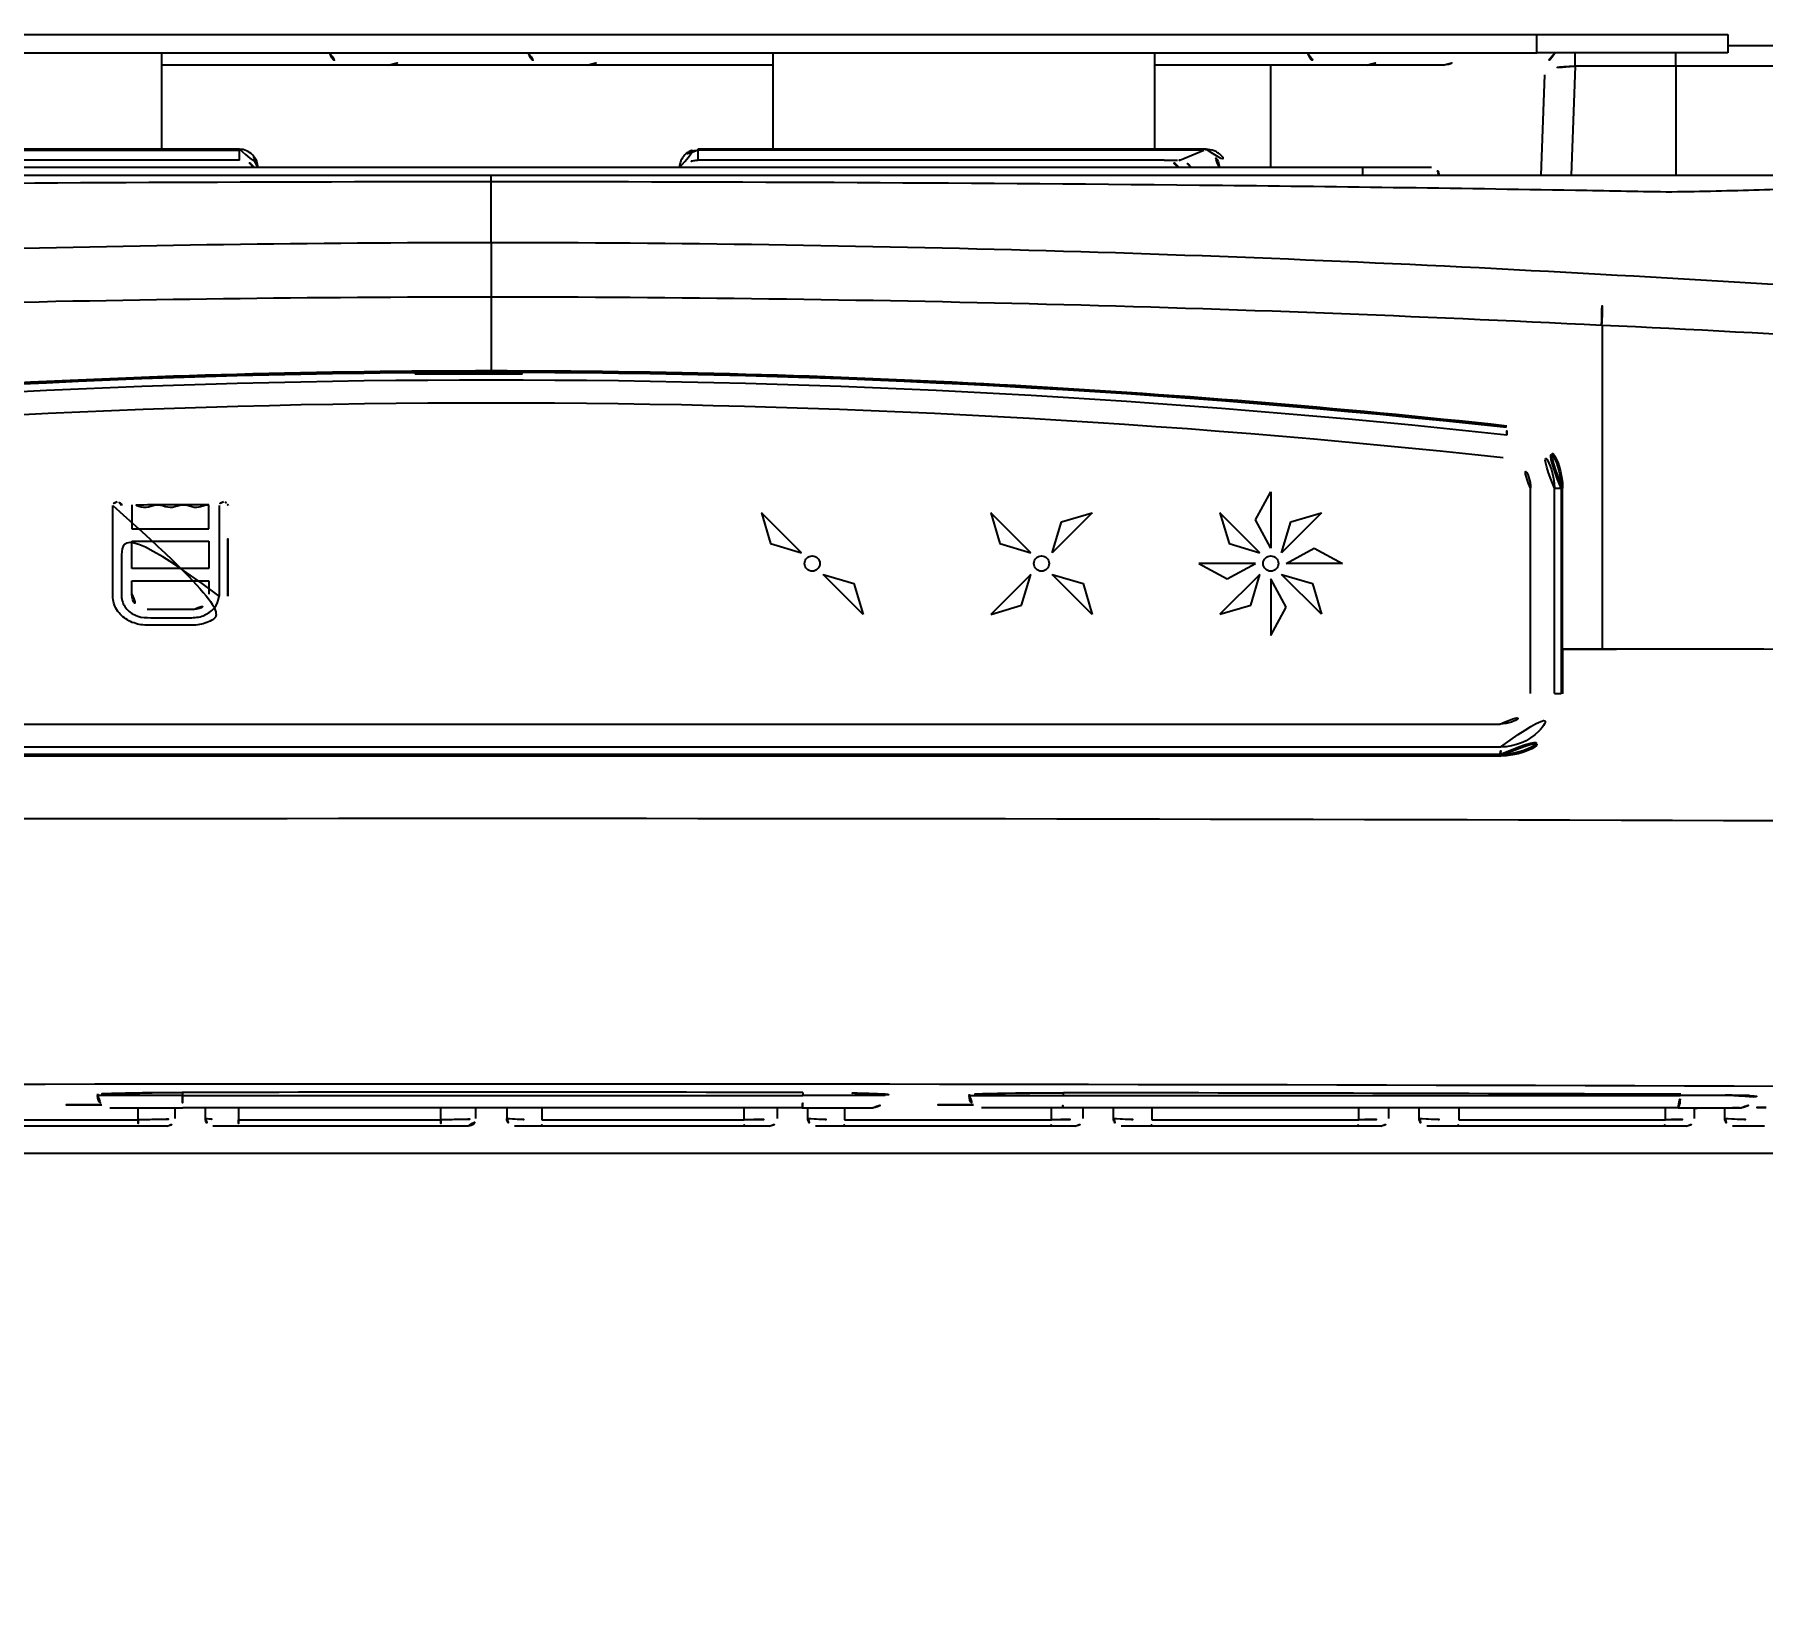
# Model space of a CAD drawing. Extents: x 16296660632 to 16296680496, y -37409619871 to -37409616057.
# Drawn here: x 16296678602.9 to 16296678716, y -37409616390.7 to -37409616288.8 of the extents above; entities that cross this region are included whole.
import ezdxf

# ---------------------------------------------------------------- set-up
doc = ezdxf.new("R2010")
doc.units = 0
doc.header["$LTSCALE"] = 10
doc.header["$MEASUREMENT"] = 0
doc.header["$PDMODE"] = 3
doc.header["$PDSIZE"] = -10
doc.layers.get('DEFPOINTS').update_dxf_attribs({"linetype": 'CONTINUOUS'})
for name, color, linetype in [('5', 7, 'CONTINUOUS'), ('BACK_CASE_DADA_2', 7, 'CONTINUOUS'), ('BACK_LED_PCB_CAS', 7, 'CONTINUOUS'), ('BACK_TOP_COVER', 7, 'CONTINUOUS'), ('BRACKET_1', 7, 'CONTINUOUS'), ('MIDDLE_CASE_DADA', 7, 'CONTINUOUS'), ('SENSOR_WINDOW_RE', 7, 'CONTINUOUS'), ('브라켓_1', 7, 'CONTINUOUS'), ('에어노즐', 7, 'CONTINUOUS'), ('자바로고WINDOW', 7, 'CONTINUOUS')]:
    doc.layers.add(name, color=color, linetype=linetype)
doc.styles.add('Daelim Dimension', font='')
doc.styles.get('Daelim Dimension').set_extended_font_data('NanumGothic')
doc.dimstyles.new('DEFAULT', dxfattribs={"dimscale": 2, "dimtxt": 2, "dimasz": 2, "dimexe": 0, "dimexo": 2, "dimgap": 1, "dimtad": 1, "dimdec": 1, "dimzin": 9, "dimdsep": 46, "dimtxsty": 'Daelim Dimension', "dimcen": 0.5, "dimclrd": 252, "dimclre": 252, "dimclrt": 3, "dimadec": 1, "dimazin": 0, "dimtfac": 1, "dimtdec": 1, "dimtix": 1, "dimtmove": 0, "dimatfit": 3, "dimfxl": 1, "dimtolj": 1, "dimtzin": 1, "dimlwd": 9, "dimlwe": 9, "dimarcsym": 0})

# ---------------------------------------------------------------- blocks, each defined once
blk = doc.blocks.new('*D0')
at = {"layer": '5', "color": 5, "lineweight": 9, "transparency": 16777216}
for p, q in [((16296678745.04308, -37409616297.97176), (16296678829.98158, -37409616297.97176)), ((16296678829.98158, -37409616301.97176), (16296678829.98158, -37409616488.73385)), ((16296678636.78148, -37409616492.73385), (16296678829.98158, -37409616492.73385))]:
    blk.add_line(p, q, dxfattribs=at)
at = {"layer": '5', "color": 5, "transparency": 16777216}
for points in [[(16296678829.31492, -37409616301.97176), (16296678830.64825, -37409616301.97176), (16296678829.98158, -37409616297.97176)], [(16296678829.31492, -37409616488.73385), (16296678830.64825, -37409616488.73385), (16296678829.98158, -37409616492.73385)]]:
    blk.add_solid(points, dxfattribs=at)
at = {"layer": 'DEFPOINTS', "color": 0, "transparency": 16777216}
for p in [(16296678741.04308, -37409616297.97176), (16296678632.78148, -37409616492.73385), (16296678829.98158, -37409616492.73385)]:
    blk.add_point(p, dxfattribs=at)
at = {"layer": '5', "color": 7, "transparency": 16777216, "insert": (16296678811.65112, -37409616395.3528), "char_height": 30, "attachment_point": 5, "rotation": 90, "style": 'Daelim Dimension'}
blk.add_mtext('\\A1;194', dxfattribs=at)

msp = doc.modelspace()

# ---------------------------------------------------------------- linework, layer by layer
at = {"layer": 'BACK_CASE_DADA_2', "color": 7, "linetype": 'Continuous', "ltscale": 25.4}
for p, q in [((16296678703.708771, -37409616290.839149), (16296678703.708771, -37409616289.964684)), ((16296678710.281469, -37409616290.839149), (16296678710.281469, -37409616289.964684)), ((16296678713.69558, -37409616289.471603), (16296678717.83996, -37409616289.471603)), ((16296678683.781481, -37409616297.471603), (16296678683.781481, -37409616290.764687)), ((16296678701.46666, -37409616297.971603), (16296678701.71014, -37409616291.397583)), ((16296678703.708771, -37409616290.839149), (16296678703.444599, -37409616297.971603)), ((16296678710.281469, -37409616290.839149), (16296678703.708771, -37409616290.839149)), ((16296678719.73732, -37409616290.839149), (16296678710.281469, -37409616290.839149)), ((16296678710.281469, -37409616290.839149), (16296678710.281469, -37409616297.971603)), ((16296678524.589741, -37409616297.971603), (16296678632.781469, -37409616297.971603)), ((16296678689.798479, -37409616297.471603), (16296678572.798479, -37409616297.471603)), ((16296678632.781481, -37409616297.971603), (16296678740.96714, -37409616297.971603)), ((16296678632.781481, -37409616298.402069), (16296678632.781481, -37409616297.971603)), ((16296678689.798479, -37409616297.971603), (16296678689.798479, -37409616297.471603)), ((16296678694.298479, -37409616297.471603), (16296678689.798479, -37409616297.471603)), ((16296678632.78146, -37409616302.382919), (16296678632.781481, -37409616298.402069)), ((16296678632.78146, -37409616302.382919), (16296678632.78146, -37409616305.938713)), ((16296678632.78146, -37409616305.938713), (16296678632.78146, -37409616310.771606)), ((16296678705.46324, -37409616307.79686), (16296678705.42754, -37409616307.795036)), ((16296678705.46324, -37409616307.79686), (16296678705.46324, -37409616328.970238)), ((16296678627.798479, -37409616310.823402), (16296678627.798479, -37409616310.971603)), ((16296678634.798479, -37409616310.971603), (16296678627.798479, -37409616310.971603)), ((16296678634.798479, -37409616310.971603), (16296678634.798479, -37409616310.788513)), ((16296678702.881479, -37409616328.970238), (16296678702.881479, -37409616318.449661)), ((16296678702.881479, -37409616328.970238), (16296678705.46324, -37409616328.970238)), ((16296678705.46324, -37409616328.970238), (16296678706.41074, -37409616328.970238)), ((16296678702.881479, -37409616331.903374), (16296678702.881479, -37409616331.87661))]:
    msp.add_line(p, q, dxfattribs=at)
for centre, radius, start, end in [((16296678703.708771, -37409616291.471603), 2, 131.10915027, 177.87898854), ((16296678694.298479, -37409616297.971603), 0.5, 0, 90), ((16296678694.298479, -37409616297.971603), 0.5, 0, 90), ((16296678633.941521, -37409617611.015808), 1308.633405, 90.050816594, 93.11818029), ((16296678631.68849, -37409617609.7006), 1307.31814, 86.769855933, 89.952134045), ((16296678686.003229, -37409616306.572311), 19.462765, 356.39827951, 6.23224072), ((16296678636.12092, -37409617581.229469), 1278.645602, 85.325588308, 86.896271239), ((16296678633.98081, -37409617774.185593), 1468.247369, 90.046773125, 92.783448275), ((16296678631.505251, -37409617778.287071), 1472.348908, 87.12213964, 89.950385518), ((16296678678.071621, -37409616952.807114), 645.591607, 84.4649579, 87.568269688), ((16296678632.781481, -37409616925.371597), 614.599997, 90, 96.206282066), ((16296678632.781481, -37409616925.371613), 614.600003, 83.793717934, 90), ((16296678698.781481, -37409616318.449661), 4.1, 0, 83.79371793), ((16296678709.401489, -37409617910.984619), 1582.01721, 88.867313578, 90.108299351)]:
    msp.add_arc(centre, radius, start, end, dxfattribs=at)
msp.add_ellipse((16296678703.708771, -37409616291.471603), major_axis=(-1.998631, 0.074017), ratio=0.3160356654, start_param=-1.559092821, end_param=-0.0000051519, dxfattribs=at)
for points, knots in [([(16296678632.781481, -37409616298.402069), (16296678616.84437, -37409616298.402061), (16296678600.91246, -37409616298.475433), (16296678577.098471, -37409616298.72892), (16296678569.17173, -37409616298.838173), (16296678560.267839, -37409616298.990196), (16296678559.278709, -37409616299.007477), (16296678557.300831, -37409616299.042847), (16296678556.310181, -37409616299.0737), (16296678554.340811, -37409616299.056229), (16296678553.357771, -37409616299.027611), (16296678551.410839, -37409616298.983223), (16296678550.454411, -37409616298.957848), (16296678547.634211, -37409616298.876381), (16296678545.81967, -37409616298.815331), (16296678542.310749, -37409616298.700996), (16296678540.608061, -37409616298.642921), (16296678538.989771, -37409616298.599327)], [0, 0, 0, 0, 0.5, 0.5, 0.75, 0.75, 0.78125, 0.78125, 0.8125, 0.8125, 0.84375, 0.84375, 0.875, 0.875, 0.9375, 0.9375, 1, 1, 1, 1]), ([(16296678726.573151, -37409616298.599327), (16296678724.98033, -37409616298.642227), (16296678723.3095, -37409616298.699158), (16296678719.79311, -37409616298.813683), (16296678717.95632, -37409616298.875443), (16296678714.232771, -37409616298.983292), (16296678712.335711, -37409616299.036949), (16296678709.418909, -37409616299.076393), (16296678708.421209, -37409616299.045731), (16296678706.43918, -37409616299.010223), (16296678705.447371, -37409616298.992844), (16296678696.5205, -37409616298.84005), (16296678688.574699, -37409616298.730293), (16296678664.707399, -37409616298.475647), (16296678648.746731, -37409616298.402061), (16296678632.781481, -37409616298.402069)], [0, 0, 0, 0, 0.0625, 0.0625, 0.125, 0.125, 0.1875, 0.1875, 0.21875, 0.21875, 0.25, 0.25, 0.5, 0.5, 1, 1, 1, 1])]:
    msp.add_open_spline(points, degree=3, knots=knots, dxfattribs=at)
at = {"layer": 'BACK_LED_PCB_CAS', "color": 7, "linetype": 'Continuous', "ltscale": 25.4}
for p, q in [((16296678700.781481, -37409616331.871597), (16296678700.781481, -37409616318.449661)), ((16296678702.343679, -37409616331.871597), (16296678702.343679, -37409616318.449661)), ((16296678702.343679, -37409616318.449661), (16296678702.781481, -37409616318.449661)), ((16296678702.781481, -37409616318.449661), (16296678702.781481, -37409616331.871597)), ((16296678702.343679, -37409616331.871597), (16296678702.781481, -37409616331.871597)), ((16296678566.781481, -37409616333.871597), (16296678698.781481, -37409616333.871597)), ((16296678566.72241, -37409616335.371597), (16296678698.840549, -37409616335.371597)), ((16296678698.781481, -37409616335.871597), (16296678566.781481, -37409616335.871597))]:
    msp.add_line(p, q, dxfattribs=at)
for centre, radius, start, end in [((16296678632.781481, -37409616926.467644), 615.096029, 83.799305969, 96.200694031), ((16296678632.781481, -37409616925.371597), 614.499997, 83.793717934, 96.206282066), ((16296678632.781481, -37409616925.371597), 612.5, 83.793717934, 96.206282066), ((16296678698.781481, -37409616318.449661), 4, 0, 83.79371793), ((16296678698.842541, -37409616318.450996), 3.501148, 0.0218566, 83.82283901), ((16296678698.781481, -37409616318.449661), 2, 0, 83.79371793), ((16296678698.781481, -37409616331.871597), 4, 270, 0), ((16296678698.781481, -37409616331.871597), 2, 270, 0), ((16296678698.84219, -37409616331.870117), 3.501491, 269.97311638, 359.9755206)]:
    msp.add_arc(centre, radius, start, end, dxfattribs=at)
for centre, major_axis, ratio, start_param, end_param in [((16296678699.159861, -37409616314.970169), (0.054055, 0.49707), 0.118133352, -1.5579504006, 0.0000098106), ((16296678698.781481, -37409616335.371597), (-0.000001, 0.5), 0.118144989, 3.1415824887, 4.7123888385)]:
    msp.add_ellipse(centre, major_axis=major_axis, ratio=ratio, start_param=start_param, end_param=end_param, dxfattribs=at)
at = {"layer": 'BACK_TOP_COVER', "color": 7, "linetype": 'Continuous', "ltscale": 25.4}
for p, q in [((16296678682.781401, -37409616320.520813), (16296678683.781349, -37409616318.670792)), ((16296678683.781349, -37409616318.670792), (16296678683.78145, -37409616322.370789)), ((16296678700.781481, -37409616331.871597), (16296678700.781481, -37409616318.449661)), ((16296678609.25588, -37409616319.536613), (16296678609.25588, -37409616321.097229)), ((16296678614.30019, -37409616321.097229), (16296678614.30019, -37409616319.528679)), ((16296678614.976801, -37409616319.574669), (16296678614.976801, -37409616325.496964)), ((16296678653.07435, -37409616322.664352), (16296678650.457991, -37409616320.048126)), ((16296678650.457991, -37409616320.048126), (16296678651.05908, -37409616322.06337)), ((16296678668.07435, -37409616322.664017), (16296678665.457979, -37409616320.047813)), ((16296678665.457979, -37409616320.047813), (16296678666.05908, -37409616322.063042)), ((16296678672.10479, -37409616320.047623), (16296678669.488569, -37409616322.663986)), ((16296678669.488569, -37409616322.663986), (16296678670.08955, -37409616320.64872)), ((16296678670.08955, -37409616320.64872), (16296678672.10479, -37409616320.047623)), ((16296678683.07435, -37409616322.663696), (16296678680.457979, -37409616320.047478)), ((16296678680.457979, -37409616320.047478), (16296678681.05908, -37409616322.062714)), ((16296678683.78145, -37409616322.370789), (16296678682.781401, -37409616320.520813)), ((16296678687.10479, -37409616320.047287), (16296678684.488569, -37409616322.663658)), ((16296678684.488569, -37409616322.663658), (16296678685.08955, -37409616320.648392)), ((16296678685.08955, -37409616320.648392), (16296678687.10479, -37409616320.047287)), ((16296678609.25588, -37409616321.097229), (16296678614.30019, -37409616321.097229)), ((16296678609.25588, -37409616323.693176), (16296678609.25588, -37409616321.897232)), ((16296678609.25588, -37409616321.897232), (16296678614.30019, -37409616321.897232)), ((16296678614.30019, -37409616321.897232), (16296678614.30019, -37409616323.693176)), ((16296678651.05908, -37409616322.06337), (16296678653.07435, -37409616322.664352)), ((16296678666.05908, -37409616322.063042), (16296678668.07435, -37409616322.664017)), ((16296678681.05908, -37409616322.062714), (16296678683.07435, -37409616322.663696)), ((16296678684.781481, -37409616323.370758), (16296678686.631451, -37409616322.370712)), ((16296678686.631451, -37409616322.370712), (16296678688.48148, -37409616323.370659)), ((16296678614.30019, -37409616323.693176), (16296678609.25588, -37409616323.693176)), ((16296678657.104971, -37409616326.694763), (16296678654.488609, -37409616324.078529)), ((16296678654.488609, -37409616324.078529), (16296678656.50388, -37409616324.67952)), ((16296678668.07439, -37409616324.078239), (16296678665.45817, -37409616326.694611)), ((16296678667.47341, -37409616326.093513), (16296678668.07439, -37409616324.078239)), ((16296678672.104971, -37409616326.694427), (16296678669.488609, -37409616324.078201)), ((16296678669.488609, -37409616324.078201), (16296678671.50388, -37409616324.679192)), ((16296678682.781481, -37409616323.370819), (16296678679.08148, -37409616323.370918)), ((16296678679.08148, -37409616323.370918), (16296678680.931511, -37409616324.370857)), ((16296678683.07439, -37409616324.077911), (16296678680.45817, -37409616326.694283)), ((16296678680.931511, -37409616324.370857), (16296678682.781481, -37409616323.370819)), ((16296678682.47341, -37409616326.093193), (16296678683.07439, -37409616324.077911)), ((16296678687.104971, -37409616326.694099), (16296678684.488609, -37409616324.077873)), ((16296678684.488609, -37409616324.077873), (16296678686.50388, -37409616324.678864)), ((16296678688.48148, -37409616323.370659), (16296678684.781481, -37409616323.370758)), ((16296678609.25588, -37409616325.380287), (16296678609.25588, -37409616324.493179)), ((16296678609.25588, -37409616324.493179), (16296678614.30019, -37409616324.493179)), ((16296678614.30019, -37409616324.493179), (16296678614.30019, -37409616325.380287)), ((16296678656.50388, -37409616324.67952), (16296678657.104971, -37409616326.694763)), ((16296678671.50388, -37409616324.679192), (16296678672.104971, -37409616326.694427)), ((16296678683.781509, -37409616324.370789), (16296678683.78161, -37409616328.070793)), ((16296678684.781561, -37409616326.220757), (16296678683.781509, -37409616324.370789)), ((16296678686.50388, -37409616324.678864), (16296678687.104971, -37409616326.694099)), ((16296678613.30019, -37409616326.380287), (16296678610.25588, -37409616326.380287)), ((16296678665.45817, -37409616326.694611), (16296678667.47341, -37409616326.093513)), ((16296678680.45817, -37409616326.694283), (16296678682.47341, -37409616326.093193)), ((16296678683.78161, -37409616328.070793), (16296678684.781561, -37409616326.220757)), ((16296678566.781481, -37409616333.871597), (16296678698.781481, -37409616333.871597))]:
    msp.add_line(p, q, dxfattribs=at)
for centre in [(16296678653.781481, -37409616323.371437), (16296678668.781481, -37409616323.371117), (16296678683.781481, -37409616323.370789)]:
    msp.add_circle(centre, 0.5, dxfattribs=at)
for centre, radius, start, end in [((16296678632.781481, -37409616925.371597), 612.5, 83.793717934, 96.206282066), ((16296678698.781481, -37409616318.449661), 2, 0, 83.79371793), ((16296678608.269291, -37409616319.595551), 0.257361, 83.40748298, 177.34565628), ((16296678608.329479, -37409616319.59861), 0.26053, 5.27182, 96.75599585), ((16296678615.23344, -37409616319.595543), 0.257485, 83.15605908, 175.35168925), ((16296678615.285089, -37409616319.605438), 0.266373, 49.59767688, 94.5140286), ((16296678615.292179, -37409616319.603058), 0.259991, 4.28482422, 50.4475778), ((16296678610.25588, -37409616325.380287), 1, 180, 270), ((16296678613.30019, -37409616325.380287), 1, 270, 0), ((16296678698.781481, -37409616331.871597), 2, 270, 0)]:
    msp.add_arc(centre, radius, start, end, dxfattribs=at)
for points, knots in [([(16296678608.012199, -37409616319.583633), (16296678608.012199, -37409616320.871201), (16296678608.012199, -37409616322.802567), (16296678608.012199, -37409616324.733917), (16296678608.012199, -37409616325.6996), (16296678608.068171, -37409616326.021881), (16296678608.37397, -37409616326.579659), (16296678608.60055, -37409616326.815514), (16296678609.132681, -37409616327.173203), (16296678609.433901, -37409616327.293213), (16296678610.057091, -37409616327.416191), (16296678610.378229, -37409616327.403648), (16296678611.336849, -37409616327.403648), (16296678611.975969, -37409616327.403648), (16296678612.93471, -37409616327.403648), (16296678613.255659, -37409616327.42308), (16296678613.889071, -37409616327.340439), (16296678614.20792, -37409616327.237106), (16296678615.05764, -37409616326.752533), (16296678615.49346, -37409616326.174072), (16296678615.55007, -37409616325.515556)], [0, 0, 0, 0, 0.25, 0.375, 0.375, 0.4375, 0.4375, 0.5, 0.5, 0.5625, 0.5625, 0.625, 0.625, 0.75, 0.75, 0.8125, 0.8125, 0.875, 0.875, 1, 1, 1, 1]), ([(16296678614.30019, -37409616319.528679), (16296678614.18969, -37409616319.528679), (16296678614.08147, -37409616319.539627), (16296678613.87142, -37409616319.592361), (16296678613.769779, -37409616319.636963), (16296678613.456249, -37409616319.716278), (16296678613.2379, -37409616319.674911), (16296678612.82745, -37409616319.532341), (16296678612.60313, -37409616319.507149), (16296678612.182039, -37409616319.594429), (16296678611.98107, -37409616319.692719), (16296678611.549879, -37409616319.684349), (16296678611.346861, -37409616319.584351), (16296678610.921789, -37409616319.507462), (16296678610.70368, -37409616319.544373), (16296678610.299101, -37409616319.687157), (16296678610.082331, -37409616319.712898), (16296678609.77416, -37409616319.637093), (16296678609.67481, -37409616319.594467), (16296678609.469101, -37409616319.545799), (16296678609.363359, -37409616319.536613), (16296678609.25588, -37409616319.536613)], [0, 0, 0, 0, 0.0625, 0.0625, 0.125, 0.125, 0.25, 0.25, 0.375, 0.375, 0.5, 0.5, 0.625, 0.625, 0.75, 0.75, 0.875, 0.875, 0.9375, 0.9375, 1, 1, 1, 1]), ([(16296678614.976801, -37409616325.496964), (16296678614.926531, -37409616326.083008), (16296678614.4722, -37409616326.574753), (16296678613.662291, -37409616326.889252), (16296678613.367769, -37409616326.914101), (16296678612.793039, -37409616326.914101), (16296678611.930969, -37409616326.914101), (16296678611.06897, -37409616326.914101), (16296678610.20702, -37409616326.914101), (16296678609.918619, -37409616326.908043), (16296678609.37549, -37409616326.726852), (16296678609.124941, -37409616326.571869), (16296678608.74332, -37409616326.149277), (16296678608.615259, -37409616325.877373), (16296678608.571159, -37409616325.304703), (16296678608.5896, -37409616325.018066), (16296678608.58959, -37409616324.158577), (16296678608.58956, -37409616322.439621), (16296678608.58931, -37409616320.72065), (16296678608.588909, -37409616319.574669)], [0, 0, 0, 0, 0.125, 0.125, 0.1875, 0.1875, 0.25, 0.375, 0.375, 0.4375, 0.4375, 0.5, 0.5, 0.5625, 0.5625, 0.625, 0.625, 0.75, 1, 1, 1, 1]), ([(16296678615.55007, -37409616325.515556), (16296678615.55007, -37409616325.021156), (16296678615.55007, -37409616324.526741), (16296678615.550091, -37409616324.032333), (16296678615.55011, -37409616323.53791), (16296678615.55015, -37409616323.043503), (16296678615.55024, -37409616322.54908), (16296678615.550409, -37409616321.5606), (16296678615.55076, -37409616320.572113), (16296678615.551451, -37409616319.583633)], [0, 0, 0, 0, 0.2500436046, 0.2500436046, 0.2500436046, 0.5000872099, 0.5000872099, 0.5000872099, 1, 1, 1, 1])]:
    msp.add_open_spline(points, degree=3, knots=knots, dxfattribs=at)
at = {"layer": 'BRACKET_1', "color": 7, "linetype": 'Continuous', "ltscale": 25.4}
for p, q in [((16296678561.19558, -37409616288.764687), (16296678701.19558, -37409616288.764687)), ((16296678701.19558, -37409616288.764687), (16296678713.69558, -37409616288.764687)), ((16296678701.19558, -37409616289.964684), (16296678701.19558, -37409616288.764687)), ((16296678713.69558, -37409616288.764687), (16296678713.69558, -37409616289.964684)), ((16296678561.19558, -37409616289.964684), (16296678701.19558, -37409616289.964684)), ((16296678611.19558, -37409616289.964684), (16296678611.19558, -37409616296.271812)), ((16296678651.19558, -37409616289.964684), (16296678651.19558, -37409616296.271812)), ((16296678676.19558, -37409616296.271812), (16296678676.19558, -37409616289.964684)), ((16296678713.69558, -37409616289.964684), (16296678701.19558, -37409616289.964684)), ((16296678623.32695, -37409616290.764687), (16296678611.19558, -37409616290.764687)), ((16296678626.064199, -37409616290.764687), (16296678623.32695, -37409616290.764687)), ((16296678636.32625, -37409616290.764687), (16296678626.064199, -37409616290.764687)), ((16296678639.063511, -37409616290.764687), (16296678636.32625, -37409616290.764687)), ((16296678651.19558, -37409616290.764687), (16296678639.063511, -37409616290.764687)), ((16296678687.326941, -37409616290.764687), (16296678676.19558, -37409616290.764687)), ((16296678690.064199, -37409616290.764687), (16296678687.326941, -37409616290.764687)), ((16296678695.064199, -37409616290.764687), (16296678690.064199, -37409616290.764687))]:
    msp.add_line(p, q, dxfattribs=at)
for centre, start, end in [((16296678623.32695, -37409616289.56469), 199.47137502, 270), ((16296678626.064199, -37409616289.56469), 270, 340.52862498), ((16296678636.32625, -37409616289.56469), 199.47137502, 270), ((16296678639.063511, -37409616289.56469), 270, 340.52862498), ((16296678687.326941, -37409616289.56469), 199.47137502, 270), ((16296678690.064199, -37409616289.56469), 270, 340.52862498), ((16296678695.064199, -37409616289.56469), 270, 340.52862498)]:
    msp.add_arc(centre, 1.2, start, end, dxfattribs=at)
at = {"layer": 'MIDDLE_CASE_DADA', "color": 7, "linetype": 'Continuous', "ltscale": 25.4}
for p, q in [((16296678706.41074, -37409616328.970238), (16296678702.881479, -37409616328.970238)), ((16296678702.881479, -37409616328.970238), (16296678702.881479, -37409616331.871597)), ((16296678698.781481, -37409616335.971603), (16296678566.781481, -37409616335.971603)), ((16296678771.718639, -37409616361.971603), (16296678493.98403, -37409616361.971603))]:
    msp.add_line(p, q, dxfattribs=at)
for centre, radius, start, end in [((16296678709.35603, -37409617916.051979), 1587.084477, 88.869280296, 90.106332263), ((16296678698.781481, -37409616331.871597), 4.1, 270, 0), ((16296678632.766741, -37409640091.416183), 23751.356953, 89.7406711699, 90.2588917036), ((16296678632.78089, -37409639325.322304), 22967.896759, 89.7403433251, 90.2593288301)]:
    msp.add_arc(centre, radius, start, end, dxfattribs=at)
for centre, major_axis, ratio, start_param, end_param in [((16296678612.781481, -37409616358.113693), (5.999971, 0.000002), 0.0238096582, 1.6074477307, 3.4243211433), ((16296678632.74835, -37409616371.078781), (550.852765, 0.000048), 0.0238115697, 1.533708466, 1.607450857), ((16296678652.781481, -37409616358.113693), (-5.999966, 0.000002), 0.0238102628, 2.8588667018, 4.6469860648), ((16296678669.810221, -37409616358.134933), (-6.000031, 0.000002), 0.0238091571, 4.6443210579, 6.5660590147), ((16296678632.7484, -37409616371.078697), (550.754706, 0.000759), 0.0238157344, 1.4289542015, 1.502709941), ((16296678709.591089, -37409616358.234482), (-5.99996, 0.000001), 0.0238093602, 2.8547862905, 4.5422654888), ((16296678635.049761, -37409616368.351547), (-399.403706, 0.013229), 0.0240244837, -1.5012577818, -1.4859995824), ((16296678630.5137, -37409616368.351402), (399.399142, 0.013222), 0.0240243758, 1.4859999056, 1.5012582741), ((16296678709.192369, -37409616358.993011), (-2.500284, 0), 0.0238068602, 2.7373040954, 3.5458812118), ((16296678715.792931, -37409616359.021843), (2.500333, 0.000001), 0.0238094797, 2.1370353154, 3.5427409316), ((16296678715.792931, -37409616359.021843), (2.500284, 0.000004), 0.023808983, 1.403681023, 2.0624986235)]:
    msp.add_ellipse(centre, major_axis=major_axis, ratio=ratio, start_param=start_param, end_param=end_param, dxfattribs=at)
at = {"layer": 'SENSOR_WINDOW_RE', "color": 7, "linetype": 'Continuous', "ltscale": 25.4}
for p, q in [((16296678607.01902, -37409616358.073883), (16296678607.019939, -37409616358.178589)), ((16296678612.57036, -37409616358.178589), (16296678607.019939, -37409616358.178589)), ((16296678612.57029, -37409616357.970917), (16296678612.57036, -37409616358.178589)), ((16296678612.57036, -37409616358.178589), (16296678653.16136, -37409616358.178589)), ((16296678653.161461, -37409616357.971123), (16296678653.16136, -37409616358.178589)), ((16296678658.54302, -37409616358.178589), (16296678653.16136, -37409616358.178589)), ((16296678658.54302, -37409616358.178589), (16296678658.54393, -37409616358.073883)), ((16296678664.047951, -37409616358.095123), (16296678664.048679, -37409616358.178589)), ((16296678664.048679, -37409616358.178589), (16296678670.202101, -37409616358.178589)), ((16296678670.202209, -37409616357.992378), (16296678670.202101, -37409616358.178589)), ((16296678670.202101, -37409616358.178589), (16296678710.569839, -37409616358.178589)), ((16296678715.112789, -37409616358.178589), (16296678710.569839, -37409616358.178589)), ((16296678607.81991, -37409616358.971603), (16296678612.59967, -37409616358.971603)), ((16296678653.11973, -37409616358.971603), (16296678612.59967, -37409616358.971603)), ((16296678653.11973, -37409616358.971603), (16296678657.74305, -37409616358.971603)), ((16296678670.14769, -37409616358.971603), (16296678664.84865, -37409616358.971603)), ((16296678710.44491, -37409616358.971603), (16296678670.14769, -37409616358.971603)), ((16296678710.44491, -37409616358.971603), (16296678714.55267, -37409616358.971603))]:
    msp.add_line(p, q, dxfattribs=at)
for centre, radius, start, end in [((16296678607.81991, -37409616358.171608), 0.8, 180.50008551, 270), ((16296678649.36167, -37409616358.376694), 3.804855, 351.00451163, 2.98433852), ((16296678657.74305, -37409616358.171608), 0.8, 270, 359.49991449), ((16296678664.84865, -37409616358.171608), 0.8, 180.50008551, 270), ((16296678714.55267, -37409616358.171608), 0.8, 270, 359.49991449)]:
    msp.add_arc(centre, radius, start, end, dxfattribs=at)
for centre, major_axis, ratio, start_param, end_param in [((16296678612.59967, -37409616358.171608), (-0.000001, 0.800003), 0.0366438217, 1.5795224614, 3.141545859), ((16296678670.14769, -37409616358.171608), (0.000001, 0.800003), 0.0680160089, 3.1416107786, 4.7036628668)]:
    msp.add_ellipse(centre, major_axis=major_axis, ratio=ratio, start_param=start_param, end_param=end_param, dxfattribs=at)
msp.add_open_spline([(16296678710.44491, -37409616358.971603), (16296678710.461149, -37409616358.971603), (16296678710.47769, -37409616358.950661), (16296678710.50762, -37409616358.871674), (16296678710.521481, -37409616358.812714), (16296678710.54446, -37409616358.66655), (16296678710.55373, -37409616358.578697), (16296678710.566351, -37409616358.386551), (16296678710.569691, -37409616358.283661), (16296678710.569839, -37409616358.178589)], degree=3, knots=[0, 0, 0, 0, 0.25, 0.25, 0.5, 0.5, 0.75, 0.75, 1, 1, 1, 1], dxfattribs=at)
at = {"layer": '브라켓_1', "color": 7, "linetype": 'Continuous', "ltscale": 25.4}
for p, q in [((16296678616.298491, -37409616296.271812), (16296678583.034349, -37409616296.271812)), ((16296678583.196609, -37409616296.338074), (16296678616.298491, -37409616296.338074)), ((16296678616.298491, -37409616296.971603), (16296678585.798491, -37409616296.971603)), ((16296678616.298491, -37409616296.338074), (16296678616.298491, -37409616296.271812)), ((16296678616.298491, -37409616296.971603), (16296678616.298491, -37409616296.338074)), ((16296678679.562639, -37409616296.271812), (16296678646.298491, -37409616296.271812)), ((16296678646.298491, -37409616296.271812), (16296678646.298491, -37409616296.338074)), ((16296678679.400379, -37409616296.338074), (16296678646.298491, -37409616296.338074)), ((16296678646.298491, -37409616296.338074), (16296678646.298491, -37409616296.971603)), ((16296678676.798491, -37409616296.971603), (16296678646.298491, -37409616296.971603)), ((16296678676.798491, -37409616296.971603), (16296678677.68714, -37409616296.971603)), ((16296678677.82646, -37409616296.9795), (16296678679.400379, -37409616296.338074))]:
    msp.add_line(p, q, dxfattribs=at)
for centre, start, end in [((16296678616.298491, -37409616298.171608), 35.68544942, 90), ((16296678646.298491, -37409616298.171608), 90, 144.31455058), ((16296678676.798491, -37409616298.171608), 35.68544942, 90)]:
    msp.add_arc(centre, 1.2, start, end, dxfattribs=at)
for centre, major_axis, ratio, start_param, end_param in [((16296678616.298491, -37409616297.506157), (1.199999, 0.000144), 0.9734158019, 0.0294681516, 1.5706791115), ((16296678646.298491, -37409616297.506157), (-1.199999, 0.000144), 0.9734158019, -1.5706791115, -0.0294681516), ((16296678674.742661, -37409616298.171608), (3.250088, 1.109243), 0.1408546462, 0.2766827364, 0.3915539167), ((16296678677.767559, -37409616298.171608), (-0.231777, 1.183417), 0.8575506206, -1.1143695649, -0.2811491244), ((16296678679.572281, -37409616298.771606), (-0.00002, 2.5), 0.3001877042, 0.0128265857, 0.2310923362), ((16296678679.400379, -37409616297.506157), (-0.45287, 1.111259), 0.8485917295, 4.4088281859, 5.8354688274)]:
    msp.add_ellipse(centre, major_axis=major_axis, ratio=ratio, start_param=start_param, end_param=end_param, dxfattribs=at)
for points, knots in [([(16296678616.298491, -37409616296.271812), (16296678616.45697, -37409616296.271812), (16296678616.61248, -37409616296.302994), (16296678616.903009, -37409616296.423363), (16296678617.036079, -37409616296.512428), (16296678617.25745, -37409616296.733688), (16296678617.34687, -37409616296.867462), (16296678617.466669, -37409616297.156036), (16296678617.498501, -37409616297.313522), (16296678617.498501, -37409616297.472)], [0, 0, 0, 0, 0.25, 0.25, 0.5, 0.5, 0.75, 0.75, 1, 1, 1, 1]), ([(16296678645.098499, -37409616297.472), (16296678645.098499, -37409616297.313522), (16296678645.12966, -37409616297.15802), (16296678645.249969, -37409616296.867462), (16296678645.33901, -37409616296.734383), (16296678645.56023, -37409616296.512947), (16296678645.693979, -37409616296.423523), (16296678645.98254, -37409616296.303673), (16296678646.140011, -37409616296.271812), (16296678646.298491, -37409616296.271812)], [0, 0, 0, 0, 0.25, 0.25, 0.5, 0.5, 0.75, 0.75, 1, 1, 1, 1]), ([(16296678679.562639, -37409616296.271812), (16296678679.741171, -37409616296.271812), (16296678679.9161, -37409616296.305382), (16296678680.163429, -37409616296.403687), (16296678680.24177, -37409616296.443832), (16296678680.39036, -37409616296.538727), (16296678680.46121, -37409616296.594177), (16296678680.74943, -37409616296.868813), (16296678680.898911, -37409616297.161163), (16296678680.932289, -37409616297.470963)], [0, 0, 0, 0, 0.25, 0.25, 0.375, 0.375, 0.5, 0.5, 0.93848725522, 0.93848725522, 0.93848725522, 0.93848725522])]:
    msp.add_open_spline(points, degree=3, knots=knots, dxfattribs=at)
at = {"layer": '에어노즐', "color": 7, "linetype": 'Continuous', "ltscale": 25.4}
for p, q in [((16296678609.663651, -37409616359.758263), (16296678609.663651, -37409616358.971603)), ((16296678612.06875, -37409616358.971603), (16296678612.06875, -37409616359.671608)), ((16296678614.06875, -37409616359.671608), (16296678614.06875, -37409616358.971603)), ((16296678616.23192, -37409616358.971603), (16296678616.23192, -37409616359.758347)), ((16296678629.481461, -37409616359.758423), (16296678629.481461, -37409616358.971603)), ((16296678631.768749, -37409616359.671608), (16296678631.768749, -37409616358.971603)), ((16296678633.79109, -37409616358.971603), (16296678633.79109, -37409616359.671608)), ((16296678636.078369, -37409616358.971603), (16296678636.078369, -37409616359.758423)), ((16296678649.327921, -37409616359.758347), (16296678649.327921, -37409616358.971603)), ((16296678651.491091, -37409616358.971603), (16296678651.491091, -37409616359.671608)), ((16296678653.491091, -37409616359.671608), (16296678653.491091, -37409616358.971603)), ((16296678655.896191, -37409616358.971603), (16296678655.896191, -37409616359.758263)), ((16296678669.44109, -37409616359.758041), (16296678669.44109, -37409616358.971603)), ((16296678671.491091, -37409616358.971603), (16296678671.491091, -37409616359.671608)), ((16296678673.491091, -37409616359.671608), (16296678673.491091, -37409616358.971603)), ((16296678676.00491, -37409616358.971603), (16296678676.00491, -37409616359.757896)), ((16296678689.53838, -37409616359.757599), (16296678689.53838, -37409616358.971603)), ((16296678691.491091, -37409616358.971603), (16296678691.491091, -37409616359.671608)), ((16296678693.491091, -37409616359.671608), (16296678693.491091, -37409616358.971603)), ((16296678696.096359, -37409616358.971603), (16296678696.096359, -37409616359.757446)), ((16296678709.617399, -37409616359.757133), (16296678709.617399, -37409616358.971603)), ((16296678711.491091, -37409616358.971603), (16296678711.491091, -37409616359.671608)), ((16296678713.491091, -37409616359.671608), (16296678713.491091, -37409616358.998596)), ((16296678596.11875, -37409616359.758041), (16296678609.663651, -37409616359.758263)), ((16296678609.694559, -37409616360.171608), (16296678596.16622, -37409616360.171608)), ((16296678611.56875, -37409616360.171608), (16296678609.694559, -37409616360.171608)), ((16296678616.25441, -37409616360.171608), (16296678614.56875, -37409616360.171608)), ((16296678616.23192, -37409616359.758347), (16296678629.481461, -37409616359.758423)), ((16296678629.48637, -37409616360.171608), (16296678616.25441, -37409616360.171608)), ((16296678631.268749, -37409616360.171608), (16296678629.48637, -37409616360.171608)), ((16296678636.073469, -37409616360.171608), (16296678634.29109, -37409616360.171608)), ((16296678649.305429, -37409616360.171608), (16296678636.073469, -37409616360.171608)), ((16296678636.078369, -37409616359.758423), (16296678649.327921, -37409616359.758347)), ((16296678650.991091, -37409616360.171608), (16296678649.305429, -37409616360.171608)), ((16296678655.86528, -37409616360.171608), (16296678653.991091, -37409616360.171608)), ((16296678669.39362, -37409616360.171608), (16296678655.86528, -37409616360.171608)), ((16296678655.896191, -37409616359.758263), (16296678669.44109, -37409616359.758041)), ((16296678670.991091, -37409616360.171608), (16296678669.39362, -37409616360.171608)), ((16296678675.950001, -37409616360.171608), (16296678673.991091, -37409616360.171608)), ((16296678689.469431, -37409616360.171608), (16296678675.950001, -37409616360.171608)), ((16296678676.00491, -37409616359.757896), (16296678689.53838, -37409616359.757599)), ((16296678690.991091, -37409616360.171608), (16296678689.469431, -37409616360.171608)), ((16296678696.021271, -37409616360.171608), (16296678693.991091, -37409616360.171608)), ((16296678709.53101, -37409616360.171608), (16296678696.021271, -37409616360.171608)), ((16296678696.096359, -37409616359.757446), (16296678709.617399, -37409616359.757133)), ((16296678710.991091, -37409616360.171608), (16296678709.53101, -37409616360.171608)), ((16296678716.078779, -37409616360.171608), (16296678713.991091, -37409616360.171608))]:
    msp.add_line(p, q, dxfattribs=at)
for centre, start, end in [((16296678611.56875, -37409616359.671608), 270, 0), ((16296678614.56875, -37409616359.671608), 180, 270), ((16296678631.268749, -37409616359.671608), 270, 1.50609319), ((16296678634.29109, -37409616359.671608), 181.60404586, 270), ((16296678650.991091, -37409616359.671608), 270, 0), ((16296678653.991091, -37409616359.671608), 180, 270), ((16296678670.991091, -37409616359.671608), 270, 0), ((16296678673.991091, -37409616359.671608), 180, 270), ((16296678690.991091, -37409616359.671608), 270, 0), ((16296678693.991091, -37409616359.671608), 180, 270), ((16296678710.991091, -37409616359.671608), 270, 0), ((16296678713.991091, -37409616359.671608), 180, 270)]:
    msp.add_arc(centre, 0.5, start, end, dxfattribs=at)
for centre, major_axis, ratio, start_param, end_param in [((16296678609.694559, -37409616359.671608), (0, 0.5), 0.0627747075, 1.7449851956, 3.1415956992), ((16296678609.80369, -37409616359.671608), (-2.26506, 0.000003), 0.0383305128, 1.5089326884, 3.1416263439), ((16296678616.333811, -37409616359.671608), (-2.26506, 0.000002), 0.0383329959, 0.0000213003, 1.5258001058), ((16296678616.25441, -37409616359.671608), (-0.000001, 0.5), 0.0456756577, 1.7451555568, 3.1415663205), ((16296678629.503679, -37409616359.671608), (2.26506, 0.000007), 0.0383330263, 4.7025777013, 6.2831057886), ((16296678629.48637, -37409616359.671608), (0.000001, 0.5), 0.0099625215, 1.7453260567, 3.1417240466), ((16296678636.05615, -37409616359.671608), (-2.26506, 0.000007), 0.0383330263, 0.0000795186, 1.5806076059), ((16296678636.073469, -37409616359.671608), (-0.000001, 0.5), 0.0099625215, 3.1414612606, 4.5378592505), ((16296678649.305429, -37409616359.671608), (0.000001, 0.5), 0.0456756577, 3.1416189867, 4.5380297504), ((16296678649.22603, -37409616359.671608), (2.26506, 0.000002), 0.0383329959, -1.5258001058, -0.0000213003), ((16296678655.756149, -37409616359.671608), (2.26506, 0.000003), 0.0383305128, 3.1415589633, 4.7742526188), ((16296678655.86528, -37409616359.671608), (0, 0.5), 0.0627747075, 3.141589608, 4.5382001116), ((16296678669.39362, -37409616359.671608), (0, 0.5), 0.0963991863, 3.1415988095, 4.538649467), ((16296678669.22603, -37409616359.671608), (2.26506, 0.000007), 0.0383328952, -1.4757059863, -0.0000800567), ((16296678675.756149, -37409616359.671608), (-2.26506, 0.000001), 0.0383305974, 0.0000121878, 1.6808399224), ((16296678675.950001, -37409616359.671608), (0, 0.5), 0.111494568, 3.1415974439, 4.5389283189), ((16296678689.469431, -37409616359.671608), (0.000001, 0.5), 0.1399834714, 3.141602982, 4.5395480786), ((16296678689.22603, -37409616359.671608), (-2.26506, 0.000008), 0.0383297585, 1.7091353369, 3.1416863258), ((16296678695.756149, -37409616359.671608), (-2.26506, 0.000001), 0.0383314603, 0.00001589, 1.7215676738), ((16296678696.021271, -37409616359.671608), (0.000001, 0.5), 0.1524638544, 3.1416078131, 4.5398580118), ((16296678709.53101, -37409616359.671608), (-0.000003, 0.5), 0.1753661199, 3.1415641301, 4.5405072728), ((16296678709.22603, -37409616359.671608), (-2.26506, 0.000002), 0.0383316141, 1.7444521813, 3.1416135566), ((16296678715.756149, -37409616359.671608), (2.26506, 0.000008), 0.0383308563, 3.1415048815, 4.8962045168)]:
    msp.add_ellipse(centre, major_axis=major_axis, ratio=ratio, start_param=start_param, end_param=end_param, dxfattribs=at)
at = {"layer": '자바로고WINDOW', "color": 7, "linetype": 'Continuous', "ltscale": 25.4}
for p, q in [((16296678682.781401, -37409616320.520813), (16296678683.781349, -37409616318.670792)), ((16296678683.781349, -37409616318.670792), (16296678683.78145, -37409616322.370789)), ((16296678700.781481, -37409616331.871597), (16296678700.781481, -37409616318.449661)), ((16296678609.25588, -37409616319.536613), (16296678609.25588, -37409616321.097229)), ((16296678614.30019, -37409616321.097229), (16296678614.30019, -37409616319.528679)), ((16296678614.976801, -37409616319.574669), (16296678614.976801, -37409616325.496964)), ((16296678653.07435, -37409616322.664352), (16296678650.457991, -37409616320.048126)), ((16296678650.457991, -37409616320.048126), (16296678651.05908, -37409616322.06337)), ((16296678668.07435, -37409616322.664017), (16296678665.457979, -37409616320.047813)), ((16296678665.457979, -37409616320.047813), (16296678666.05908, -37409616322.063042)), ((16296678672.10479, -37409616320.047623), (16296678669.488569, -37409616322.663986)), ((16296678669.488569, -37409616322.663986), (16296678670.08955, -37409616320.64872)), ((16296678670.08955, -37409616320.64872), (16296678672.10479, -37409616320.047623)), ((16296678683.07435, -37409616322.663696), (16296678680.457979, -37409616320.047478)), ((16296678680.457979, -37409616320.047478), (16296678681.05908, -37409616322.062714)), ((16296678683.78145, -37409616322.370789), (16296678682.781401, -37409616320.520813)), ((16296678687.10479, -37409616320.047287), (16296678684.488569, -37409616322.663658)), ((16296678684.488569, -37409616322.663658), (16296678685.08955, -37409616320.648392)), ((16296678685.08955, -37409616320.648392), (16296678687.10479, -37409616320.047287)), ((16296678609.25588, -37409616321.097229), (16296678614.30019, -37409616321.097229)), ((16296678609.25588, -37409616323.693176), (16296678609.25588, -37409616321.897232)), ((16296678609.25588, -37409616321.897232), (16296678614.30019, -37409616321.897232)), ((16296678614.30019, -37409616321.897232), (16296678614.30019, -37409616323.693176)), ((16296678651.05908, -37409616322.06337), (16296678653.07435, -37409616322.664352)), ((16296678666.05908, -37409616322.063042), (16296678668.07435, -37409616322.664017)), ((16296678681.05908, -37409616322.062714), (16296678683.07435, -37409616322.663696)), ((16296678684.781481, -37409616323.370758), (16296678686.631451, -37409616322.370712)), ((16296678686.631451, -37409616322.370712), (16296678688.48148, -37409616323.370659)), ((16296678614.30019, -37409616323.693176), (16296678609.25588, -37409616323.693176)), ((16296678657.104971, -37409616326.694763), (16296678654.488609, -37409616324.078529)), ((16296678654.488609, -37409616324.078529), (16296678656.50388, -37409616324.67952)), ((16296678668.07439, -37409616324.078239), (16296678665.45817, -37409616326.694611)), ((16296678667.47341, -37409616326.093513), (16296678668.07439, -37409616324.078239)), ((16296678672.104971, -37409616326.694427), (16296678669.488609, -37409616324.078201)), ((16296678669.488609, -37409616324.078201), (16296678671.50388, -37409616324.679192)), ((16296678682.781481, -37409616323.370819), (16296678679.08148, -37409616323.370918)), ((16296678679.08148, -37409616323.370918), (16296678680.931511, -37409616324.370857)), ((16296678683.07439, -37409616324.077911), (16296678680.45817, -37409616326.694283)), ((16296678680.931511, -37409616324.370857), (16296678682.781481, -37409616323.370819)), ((16296678682.47341, -37409616326.093193), (16296678683.07439, -37409616324.077911)), ((16296678687.104971, -37409616326.694099), (16296678684.488609, -37409616324.077873)), ((16296678684.488609, -37409616324.077873), (16296678686.50388, -37409616324.678864)), ((16296678688.48148, -37409616323.370659), (16296678684.781481, -37409616323.370758)), ((16296678609.25588, -37409616325.380287), (16296678609.25588, -37409616324.493179)), ((16296678609.25588, -37409616324.493179), (16296678614.30019, -37409616324.493179)), ((16296678614.30019, -37409616324.493179), (16296678614.30019, -37409616325.380287)), ((16296678656.50388, -37409616324.67952), (16296678657.104971, -37409616326.694763)), ((16296678671.50388, -37409616324.679192), (16296678672.104971, -37409616326.694427)), ((16296678683.781509, -37409616324.370789), (16296678683.78161, -37409616328.070793)), ((16296678684.781561, -37409616326.220757), (16296678683.781509, -37409616324.370789)), ((16296678686.50388, -37409616324.678864), (16296678687.104971, -37409616326.694099)), ((16296678613.30019, -37409616326.380287), (16296678610.25588, -37409616326.380287)), ((16296678665.45817, -37409616326.694611), (16296678667.47341, -37409616326.093513)), ((16296678680.45817, -37409616326.694283), (16296678682.47341, -37409616326.093193)), ((16296678683.78161, -37409616328.070793), (16296678684.781561, -37409616326.220757)), ((16296678566.781481, -37409616333.871597), (16296678698.781481, -37409616333.871597))]:
    msp.add_line(p, q, dxfattribs=at)
for centre in [(16296678653.781481, -37409616323.371437), (16296678668.781481, -37409616323.371117), (16296678683.781481, -37409616323.370789)]:
    msp.add_circle(centre, 0.5, dxfattribs=at)
for centre, radius, start, end in [((16296678632.781481, -37409616925.371597), 612.5, 83.793717934, 96.206282066), ((16296678698.781481, -37409616318.449661), 2, 0, 83.79371793), ((16296678608.269291, -37409616319.595551), 0.257361, 83.40748298, 177.34565628), ((16296678608.329479, -37409616319.59861), 0.26053, 5.27182, 96.75599585), ((16296678615.23344, -37409616319.595543), 0.257485, 83.15605908, 175.35168925), ((16296678615.285089, -37409616319.605438), 0.266373, 49.59767688, 94.5140286), ((16296678615.292179, -37409616319.603058), 0.259991, 4.28482422, 50.4475778), ((16296678610.25588, -37409616325.380287), 1, 180, 270), ((16296678613.30019, -37409616325.380287), 1, 270, 0), ((16296678698.781481, -37409616331.871597), 2, 270, 0)]:
    msp.add_arc(centre, radius, start, end, dxfattribs=at)
for points, knots in [([(16296678608.012199, -37409616319.583633), (16296678608.012199, -37409616320.871201), (16296678608.012199, -37409616322.802567), (16296678608.012199, -37409616324.733917), (16296678608.012199, -37409616325.6996), (16296678608.068171, -37409616326.021881), (16296678608.37397, -37409616326.579659), (16296678608.60055, -37409616326.815514), (16296678609.132681, -37409616327.173203), (16296678609.433901, -37409616327.293213), (16296678610.057091, -37409616327.416191), (16296678610.378229, -37409616327.403648), (16296678611.336849, -37409616327.403648), (16296678611.975969, -37409616327.403648), (16296678612.93471, -37409616327.403648), (16296678613.255659, -37409616327.42308), (16296678613.889071, -37409616327.340439), (16296678614.20792, -37409616327.237106), (16296678615.05764, -37409616326.752533), (16296678615.49346, -37409616326.174072), (16296678615.55007, -37409616325.515556)], [0, 0, 0, 0, 0.25, 0.375, 0.375, 0.4375, 0.4375, 0.5, 0.5, 0.5625, 0.5625, 0.625, 0.625, 0.75, 0.75, 0.8125, 0.8125, 0.875, 0.875, 1, 1, 1, 1]), ([(16296678614.30019, -37409616319.528679), (16296678614.18969, -37409616319.528679), (16296678614.08147, -37409616319.539627), (16296678613.87142, -37409616319.592361), (16296678613.769779, -37409616319.636963), (16296678613.456249, -37409616319.716278), (16296678613.2379, -37409616319.674911), (16296678612.82745, -37409616319.532341), (16296678612.60313, -37409616319.507149), (16296678612.182039, -37409616319.594429), (16296678611.98107, -37409616319.692719), (16296678611.549879, -37409616319.684349), (16296678611.346861, -37409616319.584351), (16296678610.921789, -37409616319.507462), (16296678610.70368, -37409616319.544373), (16296678610.299101, -37409616319.687157), (16296678610.082331, -37409616319.712898), (16296678609.77416, -37409616319.637093), (16296678609.67481, -37409616319.594467), (16296678609.469101, -37409616319.545799), (16296678609.363359, -37409616319.536613), (16296678609.25588, -37409616319.536613)], [0, 0, 0, 0, 0.0625, 0.0625, 0.125, 0.125, 0.25, 0.25, 0.375, 0.375, 0.5, 0.5, 0.625, 0.625, 0.75, 0.75, 0.875, 0.875, 0.9375, 0.9375, 1, 1, 1, 1]), ([(16296678614.976801, -37409616325.496964), (16296678614.926531, -37409616326.083008), (16296678614.4722, -37409616326.574753), (16296678613.662291, -37409616326.889252), (16296678613.367769, -37409616326.914101), (16296678612.793039, -37409616326.914101), (16296678611.930969, -37409616326.914101), (16296678611.06897, -37409616326.914101), (16296678610.20702, -37409616326.914101), (16296678609.918619, -37409616326.908043), (16296678609.37549, -37409616326.726852), (16296678609.124941, -37409616326.571869), (16296678608.74332, -37409616326.149277), (16296678608.615259, -37409616325.877373), (16296678608.571159, -37409616325.304703), (16296678608.5896, -37409616325.018066), (16296678608.58959, -37409616324.158577), (16296678608.58956, -37409616322.439621), (16296678608.58931, -37409616320.72065), (16296678608.588909, -37409616319.574669)], [0, 0, 0, 0, 0.125, 0.125, 0.1875, 0.1875, 0.25, 0.375, 0.375, 0.4375, 0.4375, 0.5, 0.5, 0.5625, 0.5625, 0.625, 0.625, 0.75, 1, 1, 1, 1]), ([(16296678615.55007, -37409616325.515556), (16296678615.55007, -37409616325.021156), (16296678615.55007, -37409616324.526741), (16296678615.550091, -37409616324.032333), (16296678615.55011, -37409616323.53791), (16296678615.55015, -37409616323.043503), (16296678615.55024, -37409616322.54908), (16296678615.550409, -37409616321.5606), (16296678615.55076, -37409616320.572113), (16296678615.551451, -37409616319.583633)], [0, 0, 0, 0, 0.2500436046, 0.2500436046, 0.2500436046, 0.5000872099, 0.5000872099, 0.5000872099, 1, 1, 1, 1])]:
    msp.add_open_spline(points, degree=3, knots=knots, dxfattribs=at)

# ---------------------------------------------------------------- dimensions: what is measured, and where the dimension line sits
at = {"layer": '5', "color": 5}
dim = msp.add_linear_dim(base=(16296678829.981581, -37409616492.733849), p1=(16296678741.043079, -37409616297.971764), p2=(16296678632.781481, -37409616492.733849), angle=90, text='194', dimstyle='DEFAULT', override={"dimtxt": 15, "dimclrd": 5, "dimclre": 5, "dimclrt": 7}, dxfattribs=at)
dim.commit()
dim.dimension.update_dxf_attribs({"geometry": '*D0', "text_midpoint": (16296678811.651119, -37409616395.352798)})

doc.saveas('drawing.dxf')
